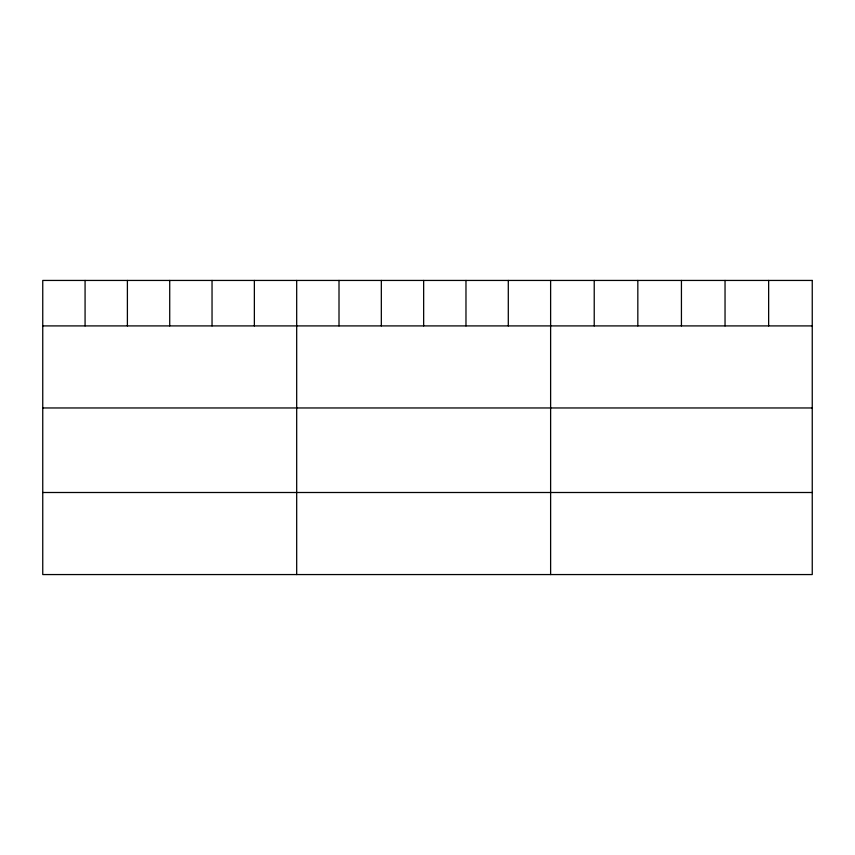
<?xml version="1.0" encoding="UTF-8"?>
<svg xmlns="http://www.w3.org/2000/svg" width="855" height="855" viewBox="0 0 855 855"><rect width="100%" height="100%" fill="white"/><g stroke="black" fill="none" stroke-linecap="round" stroke-linejoin="round"><path stroke-width="1.28" d="M42.75 325.905L812.25 325.905M42.75 407.963L812.25 407.963M42.75 492.501L812.25 492.501M768.645 280.44L768.645 325.905M725.04 280.44L725.04 325.905M681.435 280.44L681.435 325.905M637.83 280.44L637.83 325.905M594.225 280.44L594.225 325.905M550.62 280.44L550.62 574.56M508.298 280.44L508.298 325.905M465.975 280.44L465.975 325.905M423.653 280.44L423.653 325.905M381.33 280.44L381.33 325.905M339.007 280.44L339.007 325.905M296.685 280.44L296.685 574.56M254.363 280.44L254.363 325.905M212.04 280.44L212.04 325.905M169.718 280.44L169.718 325.905M127.395 280.44L127.395 325.905M85.073 280.44L85.073 325.905M812.25 280.44L42.75 280.44L42.75 574.56L812.25 574.56L812.25 280.44"/></g></svg>
